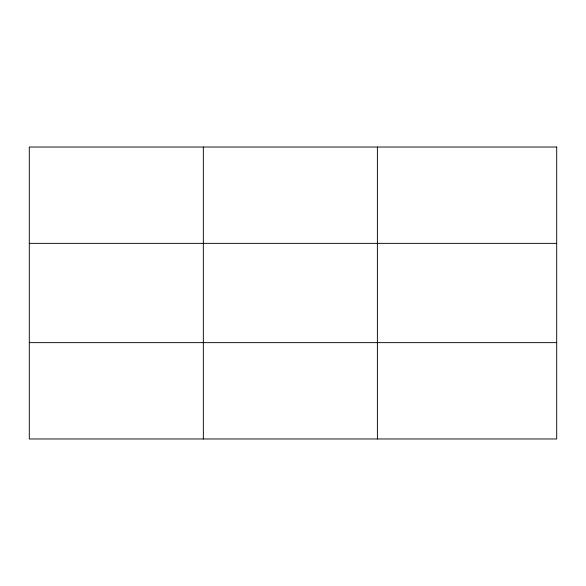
<?xml version="1.0" encoding="UTF-8"?>
<svg xmlns="http://www.w3.org/2000/svg" width="586" height="586" viewBox="0 0 586 586"><rect width="100%" height="100%" fill="white"/><g stroke="black" fill="none" stroke-linecap="round" stroke-linejoin="round"><path stroke-width="0.88" d="M203.342 147.027L203.342 438.973M377.384 147.027L377.384 438.973M29.3 243.366L556.7 243.366M29.3 342.634L556.7 342.634M556.7 147.027L29.3 147.027L29.3 438.973L556.7 438.973L556.7 147.027"/></g></svg>
